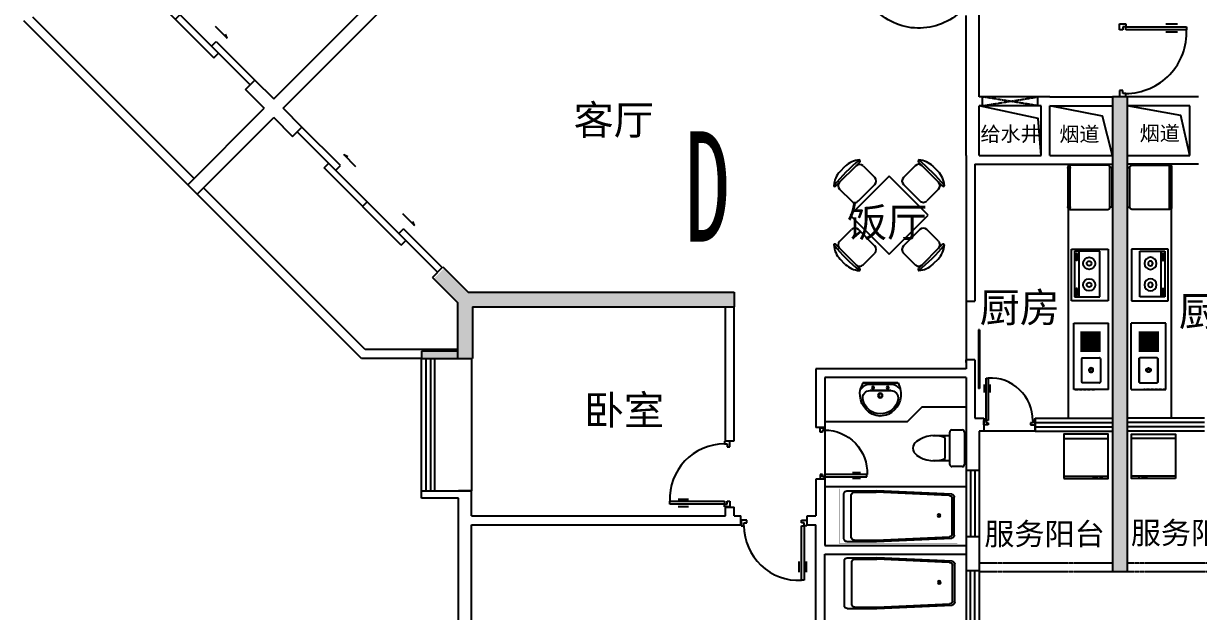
# Model space of a CAD drawing. Header units: millimetres. Extents: x 1418 to 72131, y 781 to 47600.
# Drawn here: x 17789 to 33759, y 11995 to 19986 of the extents above; entities that cross this region are included whole.
import ezdxf
from ezdxf.enums import TextEntityAlignment as Align

# ---------------------------------------------------------------- set-up
doc = ezdxf.new("R2010")
doc.units = ezdxf.units.MM
doc.linetypes.add('DOTE', pattern=[2.42, 2, -0.2, 0.02, -0.2])
doc.linetypes.add('HIDDEN', pattern=[0.375, 0.25, -0.125])
for name, color, linetype in [('BALCONY', 2, 'Continuous'), ('DIM', 15, 'Continuous'), ('DOTE', 1, 'DOTE'), ('JG', 6, 'Continuous'), ('K', 2, 'Continuous'), ('PUB_DIM', 3, 'Continuous'), ('PUB_H', 13, 'Continuous'), ('PUB_TEXT', 7, 'Continuous'), ('TOILET', 7, 'Continuous'), ('TOTHER', 7, 'Continuous'), ('W', 2, 'Continuous'), ('WALL', 4, 'Continuous'), ('WINDOW', 5, 'Continuous'), ('WINDOW_TEXT', 7, 'Continuous'), ('XL', 7, 'HIDDEN')]:
    doc.layers.add(name, color=color, linetype=linetype)
doc.styles.add('-黑体', font='simhei.ttf')
doc.styles.add('DIM_FONT', font='SIMPLEX.shx', dxfattribs={"width": 0.8})
doc.styles.add('SIMPLEX', font='SIMPLEX.SHX')
doc.styles.get("Standard").update_dxf_attribs({"font": 'arial.ttf'})

# ---------------------------------------------------------------- blocks, each defined once
blk = doc.blocks.new('_WBLK')
for p, q in [((-0.5, 0.5), (0.5, 0.5)), ((0.5, 0.1667), (-0.5, 0.1667)), ((0.5, -0.1667), (-0.5, -0.1667)), ((-0.5, -0.5), (0.5, -0.5))]:
    blk.add_line(p, q)
at = {"layer": 'WINDOW_TEXT', "style": 'SIMPLEX', "flags": 9}
blk.add_attdef('A', text='', height=1, dxfattribs=at).set_placement((0, 1.5), align=Align.MIDDLE)
blk = doc.blocks.new('C')
at = {"layer": 'WALL'}
for p, q in [((-100, 0), (0, 0)), ((-100, -500), (-100, 0)), ((0, 0), (0, -680)), ((1900, 0), (1800, 0)), ((1800, 0), (1800, -680)), ((1900, -500), (1900, 0))]:
    blk.add_line(p, q, dxfattribs=at)
at = {"layer": 'W', "xscale": 1800, "yscale": 180, "zscale": 1800, "rotation": 180}
blk.add_blockref('_WBLK', (900, -90), dxfattribs=at)
blk = doc.blocks.new('_B1HAF')
for p, q in [((-0.275, 0.5), (0.275, 0.5)), ((-0.275, 0.5), (-0.275, 0)), ((0, 0.5), (0, 0)), ((0.275, 0.5), (0.275, 0)), ((-0.5, 0), (0.5, 0)), ((-0.225, 0), (-0.225, -0.5)), ((0.225, 0), (0.225, -0.5)), ((-0.5, -0.5), (-0.225, -0.5)), ((0.225, -0.5), (0.5, -0.5)), ((-0.2522, -1.2642), (-0.2314, -1.3786)), ((-0.1667, -1.2642), (-0.2522, -1.2642)), ((0.1667, -1.2642), (0.2522, -1.2642)), ((0.2522, -1.2642), (0.2314, -1.3786))]:
    blk.add_line(p, q)
blk = doc.blocks.new('80122165822128')
for p, q in [((-450, 90), (450, 90)), ((-450, 29.7), (450, 29.7)), ((-450, -29.7), (450, -29.7)), ((-450, -90), (450, -90))]:
    blk.add_line(p, q)
at = {"style": 'SIMPLEX', "flags": 9}
blk.add_attdef('A', text='', height=1, dxfattribs=at).set_placement((0, 0), align=Align.MIDDLE)
blk = doc.blocks.new('M_A23MCU')
for p, q in [((-0.454, 0.081), (-0.454, 0.905)), ((-0.454, 0.905), (-0.413, 0.905)), ((-0.413, 0.905), (-0.413, 0.081)), ((-0.489, 0.782), (-0.489, 0.624)), ((-0.378, 0.782), (-0.378, 0.624)), ((-0.495, -0.002), (-0.495, 0.081)), ((-0.495, 0.081), (-0.454, 0.081)), ((-0.413, 0.081), (-0.454, 0.081)), ((-0.454, 0.081), (-0.454, 0.039)), ((-0.454, 0.039), (-0.413, 0.039)), ((-0.413, 0.039), (-0.413, -0.002)), ((0.412, 0.039), (0.412, -0.002)), ((0.453, 0.039), (0.412, 0.039)), ((0.453, 0.081), (0.453, 0.039)), ((0.494, 0.081), (0.453, 0.081)), ((0.494, -0.002), (0.494, 0.081)), ((-0.413, -0.002), (-0.495, -0.002)), ((-0.495, -0.002), (-0.495, -0.002)), ((0.412, -0.002), (0.494, -0.002)), ((0.494, -0.002), (0.494, -0.002))]:
    blk.add_line(p, q)
blk.add_arc((-0.372, 0.082), 0.825, 359.9283, 92.866)
blk = doc.blocks.new('_E4MQF')
at = {"layer": 'PUB_DIM'}
for p, q in [((-600, 541), (0, 541)), ((-600, 31), (0, 31))]:
    blk.add_line(p, q, dxfattribs=at)
for points in [[(-600, 0), (0, 0), (0, 600), (-600, 600)], [(-205, 22), (-205, 6), (-149, 6), (-149, 22)]]:
    blk.add_lwpolyline(points, close=True, dxfattribs=at)
blk.add_circle((-95, 17), 9.03, dxfattribs=at)
at = {"style": 'DIM_FONT', "width": 0.8, "flags": 9}
for tag in ['XSIZE', 'YSIZE']:
    blk.add_attdef(tag, (0, 0), '', height=0.5, dxfattribs=at)
blk = doc.blocks.new('M_E10')
for p, q in [((-740, -70), (-740, -680)), ((-700, -30), (-302, -30)), ((-640, -90), (-640, -660)), ((-600, -50), (-300, -50)), ((-300, -50), (695, -96)), ((-298, -30), (724, -76)), ((730, -136), (730, -614)), ((760, -116), (760, -634)), ((-700, -720), (-302, -720)), ((-600, -700), (-300, -700)), ((695, -654), (-300, -700)), ((685, -654), (-300, -700)), ((724, -674), (-298, -720))]:
    blk.add_line(p, q)
at = {"const_width": 1.5}
for points in [[(-800, 0), (800, 0)], [(-800, -750), (-800, 0)], [(800, 0), (800, -750)], [(800, -750), (-800, -750)]]:
    blk.add_lwpolyline(points, dxfattribs=at)
for radius in [20, 16]:
    blk.add_circle((550, -386), radius)
for centre, start, end in [((-700, -70), 90, 180), ((-600, -90), 90, 180), ((-302, -70), 83.7966, 90), ((690, -136), 0, 83.3675), ((720, -116), 0, 83.7966), ((690, -614), 276.6325, 0), ((720, -634), 276.2034, 0), ((-700, -680), 180, 270), ((-600, -660), 180, 270), ((-302, -680), 270, 276.2034)]:
    blk.add_arc(centre, 40, start, end)
at = {"width": 0.8, "flags": 9}
for tag in ['XSIZE', 'YSIZE']:
    blk.add_attdef(tag, (0, 0), '', height=0.5, dxfattribs=at)
blk = doc.blocks.new('M_E6')
for p, q in [((240, 0), (-240, 0)), ((-237, 0), (239, 0)), ((240, 0), (270, -79)), ((-213, -36), (-271, -91)), ((-240, 0), (-270, -79)), ((-179, -23), (181, -23)), ((141, -105), (-141, -105)), ((-141, -105), (141, -105)), ((217, -37), (274, -95))]:
    blk.add_line(p, q)
for centre, radius in [((-99, -65), 16.3), ((2, -172), 31.6), ((2, -172), 23), ((101, -65), 16.3)]:
    blk.add_circle(centre, radius)
for centre, radius, start, end in [((28, -152), 307, 166.1751, 244.7296), ((-141, -205), 100, 90, 190.5602), ((-179, -73), 50, 90, 133.181), ((-28, -152), 307, 297.0639, 13.8249), ((141, -205), 100, 349.4398, 90), ((181, -73), 50, 44.5607, 90), ((0, -179), 243, 190.5602, 349.4398), ((0, -201), 250, 245.8071, 296.4628), ((28, -152), 307, 266.589, 266.5936)]:
    blk.add_arc(centre, radius, start, end)
at = {"width": 0.8, "flags": 9}
for tag in ['XSIZE', 'YSIZE']:
    blk.add_attdef(tag, (0, 0), '', height=0.5, dxfattribs=at)
blk = doc.blocks.new('M_C31TFZ')
for p, q in [((-729, 395), (-404, 720)), ((-672, 593), (-602, 663)), ((-359, 669), (-200, 510)), ((348, 669), (189, 510)), ((393, 721), (718, 395)), ((591, 664), (661, 594)), ((-5, 527), (-536, -3)), ((525, -3), (-5, 527)), ((-678, 351), (-518, 192)), ((-423, 192), (-200, 415)), ((189, 415), (412, 192)), ((667, 351), (508, 192)), ((-536, -3), (-5, -533)), ((-5, -533), (525, -3)), ((-677, -357), (-518, -198)), ((-200, -421), (-423, -198)), ((412, -198), (190, -420)), ((667, -357), (508, -198)), ((-403, -726), (-729, -401)), ((718, -401), (393, -726)), ((-602, -670), (-672, -599)), ((-359, -675), (-200, -516)), ((349, -675), (190, -516)), ((661, -599), (591, -669))]:
    blk.add_line(p, q)
for centre, radius, start, end in [((1327, -1336), 2713, 129.8023, 140.1977), ((-386, 434), 316, 94.2735, 133.2349), ((-407, 621), 67.5, 45, 135), ((-408, 738), 10, 22.33, 94.2735), ((-418, 734), 20, 315, 22.33), ((396, 622), 67.5, 45, 135), ((407, 735), 20, 157.67, 225), ((398, 738), 10, 85.7265, 157.67), ((-1338, -1336), 2713, 39.8023, 50.1977), ((375, 434), 316, 46.7651, 85.7265), ((-442, 377), 316, 136.7651, 175.7265), ((-248, 462), 67.5, 315, 45), ((237, 462), 67.5, 135, 225), ((431, 377), 316, 4.2735, 43.2349), ((-747, 400), 10, 175.7265, 247.67), ((-743, 409), 20, 247.67, 315), ((-630, 399), 67.5, 135, 225), ((619, 399), 67.5, 315, 45), ((732, 409), 20, 225, 292.33), ((736, 400), 10, 292.33, 4.2735), ((-471, 239), 67.5, 225, 315), ((460, 240), 67.5, 225, 315), ((-471, -246), 67.5, 45, 135), ((460, -245), 67.5, 45, 135), ((-747, -406), 10, 112.33, 184.2735), ((-442, -383), 316, 184.2735, 223.2349), ((1328, 1330), 2713, 219.8023, 230.1977), ((-743, -415), 20, 45, 112.33), ((-630, -405), 67.5, 135, 225), ((-248, -468), 67.5, 315, 45), ((237, -468), 67.5, 135, 225), ((-1338, 1330), 2713, 309.8023, 320.1977), ((431, -383), 316, 316.7651, 355.7265), ((619, -405), 67.5, 315, 45), ((732, -415), 20, 67.67, 135), ((736, -406), 10, 355.7265, 67.67), ((-385, -440), 316, 226.7651, 265.7265), ((-407, -627), 67.5, 225, 315), ((-408, -744), 10, 265.7265, 337.67), ((-418, -741), 20, 337.67, 45), ((396, -627), 67.5, 225, 315), ((407, -740), 20, 135, 202.33), ((398, -744), 10, 202.33, 274.2735), ((375, -439), 316, 274.2735, 313.2349)]:
    blk.add_arc(centre, radius, start, end)
at = {"width": 0.8, "flags": 9}
for tag in ['XSIZE', 'YSIZE']:
    blk.add_attdef(tag, (0, 0), '', height=0.5, dxfattribs=at)
blk = doc.blocks.new('M_E24TTP')
at = {"layer": 'TOILET', "color": 7}
for p, q in [((-170, 200), (-170, 430)), ((170, 200), (170, 430)), ((-250, 30), (-250, 170)), ((-220, 200), (220, 200)), ((-140, 260), (140, 260)), ((250, 170), (250, 30)), ((220, 0), (-220, 0))]:
    blk.add_line(p, q, dxfattribs=at)
for centre, radius, start, end in [((227, 413), 398, 143.3619, 202.5495), ((0, 590), 110, 33.4509, 146.5491), ((-227, 413), 398, 337.4505, 36.6381), ((-220, 170), 30, 90, 180), ((220, 170), 30, 0, 90), ((-220, 30), 30, 180, 270), ((220, 30), 30, 270, 0)]:
    blk.add_arc(centre, radius, start, end, dxfattribs=at)
at = {"style": 'DIM_FONT', "width": 0.8, "flags": 9}
for tag in ['XSIZE', 'YSIZE']:
    blk.add_attdef(tag, (0, 0), '', height=0.5, dxfattribs=at)
blk = doc.blocks.new('M_E19')
for p, q in [((-323, -113), (-323, -456)), ((299, -113), (-323, -113)), ((299, -456), (299, -113)), ((-323, -400), (299, -400)), ((-323, -456), (299, -456)), ((-291, -422), (-291, -434)), ((-216, -432), (-280, -432)), ((-280, -432), (-280, -448)), ((-280, -448), (-216, -448)), ((-216, -448), (-216, -432)), ((-199, -423), (-199, -434)), ((182, -422), (182, -434)), ((193, -432), (193, -448)), ((257, -432), (193, -432)), ((193, -448), (257, -448)), ((257, -448), (257, -432)), ((274, -423), (274, -434))]:
    blk.add_line(p, q)
for points in [[(-199, -423, 0.259034), (-201, -420, 0.076276), (-213, -415, 0.036515), (-226, -412, 0.026615), (-245, -411, 0.026615), (-264, -412, 0.036515), (-277, -415, 0.076276), (-289, -420, 0.259034), (-291, -423, 0.078462), (-291, -424, 0.056762)], [(-199, -434, 0.259034), (-201, -430, 0.076276), (-213, -425, 0.036515), (-226, -423, 0.026615), (-245, -422, 0.026615), (-264, -423, 0.036515), (-277, -425, 0.076276), (-289, -430, 0.259034), (-291, -434, 0.259034), (-289, -437, 0.056762), (-280, -441, 0.036515)], [(-216, -443, 0.008736), (-213, -442, 0.076276), (-201, -437, 0.259034), (-199, -434, 0.259034)], [(274, -423, 0.259034), (272, -420, 0.076276), (260, -415, 0.036515), (247, -412, 0.026615), (228, -411, 0.026615), (209, -412, 0.036515), (196, -415, 0.076276), (184, -420, 0.259034), (182, -423, 0.078462), (182, -424, 0.056762)], [(274, -434, 0.259034), (272, -430, 0.076276), (260, -425, 0.036515), (247, -423, 0.026615), (228, -422, 0.026615), (209, -423, 0.036515), (196, -425, 0.076276), (184, -430, 0.259034), (182, -434, 0.259034), (184, -437, 0.056762), (193, -441, 0.036515)], [(257, -443, 0.008736), (260, -442, 0.076276), (272, -437, 0.259034), (274, -434, 0.259034)]]:
    blk.add_lwpolyline(points, format="xyb")
at = {"layer": 'TOTHER', "linetype": 'Continuous'}
for p, q in [((-350, 0), (350, 0)), ((-350, -500), (-350, 0)), ((350, 0), (350, -500)), ((350, -500), (-350, -500))]:
    blk.add_line(p, q, dxfattribs=at)
for centre, radius in [((-158, -259), 82.5), ((-158, -259), 31.6), ((134, -259), 82.5), ((134, -259), 31.6)]:
    blk.add_circle(centre, radius, dxfattribs=at)
at = {"width": 0.8, "flags": 9}
for tag in ['XSIZE', 'YSIZE']:
    blk.add_attdef(tag, (0, 0), '', height=0.5, dxfattribs=at)
blk = doc.blocks.new('_E1KUH')
at = {"layer": 'BALCONY'}
for p, q in [((-289, 236), (-289, -304)), ((251, 266), (-259, 266)), ((-259, -334), (-259, 266)), ((311, 236), (281, 236)), ((281, -304), (281, 236)), ((311, -304), (311, 236)), ((311, -304), (281, -304)), ((-259, -334), (251, -334))]:
    blk.add_line(p, q, dxfattribs=at)
for centre in [(-274, 233), (-274, -301)]:
    blk.add_circle(centre, 15, dxfattribs=at)
for centre, start, end in [((-259, 236), 90, 180), ((251, 236), 360, 90), ((-259, -304), 180, 270), ((251, -304), 270, 0)]:
    blk.add_arc(centre, 30, start, end, dxfattribs=at)
at = {"style": 'DIM_FONT', "width": 0.8, "flags": 9}
for tag in ['XSIZE', 'YSIZE']:
    blk.add_attdef(tag, (0, 0), '', height=0.5, dxfattribs=at)
blk = doc.blocks.new('80122140438700')
for p, q in [((-525, 90), (525, 90)), ((-525, 29.7), (525, 29.7)), ((-525, -29.7), (525, -29.7)), ((-525, -90), (525, -90))]:
    blk.add_line(p, q)
at = {"style": 'SIMPLEX', "flags": 9}
blk.add_attdef('A', text='', height=1, dxfattribs=at).set_placement((0, 0), align=Align.MIDDLE)
blk = doc.blocks.new('M_E16')
for p, q in [((-359, -351), (-359, -119)), ((-347, -107), (-34, -107)), ((-22, -119), (-22, -351)), ((63, -103), (336, -103)), ((63, -132), (336, -132)), ((63, -153), (336, -153)), ((63, -182), (336, -182)), ((63, -203), (336, -203)), ((63, -232), (336, -232)), ((63, -253), (336, -253)), ((63, -282), (336, -282)), ((63, -303), (336, -303)), ((-34, -363), (-347, -363)), ((63, -332), (336, -332)), ((63, -353), (336, -353))]:
    blk.add_line(p, q)
for points, const_width in [([(-353, -95), (-370, -113)], 1.91), ([(-370, -357), (-370, -113)], 2), ([(-353, -95), (-28, -95)], 1.8), ([(-10, -113), (-28, -95)], 1.91), ([(-10, -113), (-10, -357)], 2), ([(-370, -357), (-353, -375)], 1.91), ([(-28, -375), (-353, -375)], 1.8), ([(-28, -375), (-10, -357)], 1.91)]:
    blk.add_lwpolyline(points, dxfattribs=dict(const_width=const_width))
for points in [[(-347, -107), (-351, -108), (-354, -110), (-357, -113), (-358, -117), (-359, -119)], [(-22, -119), (-23, -115), (-25, -111), (-28, -109), (-32, -107), (-34, -107)], [(-216, -235), (-215, -245), (-209, -255), (-202, -261), (-192, -265), (-182, -265), (-172, -261), (-164, -255), (-159, -245), (-157, -235), (-159, -225), (-164, -215), (-172, -209), (-182, -205), (-192, -205), (-202, -209), (-209, -215), (-215, -225), (-216, -235)], [(-206, -235), (-205, -242), (-201, -248), (-196, -252), (-190, -254), (-183, -254), (-177, -252), (-172, -248), (-169, -242), (-168, -235), (-169, -228), (-172, -222), (-177, -218), (-183, -215), (-190, -215), (-196, -218), (-201, -222), (-205, -228), (-206, -235)], [(-359, -351), (-358, -355), (-356, -358), (-353, -361), (-349, -363), (-347, -363)], [(-34, -363), (-30, -362), (-26, -360), (-24, -357), (-22, -353), (-22, -351)]]:
    blk.add_lwpolyline(points)
at = {"layer": 'TOTHER', "linetype": 'Continuous'}
for p, q in [((-450, 0), (450, 0)), ((-450, -471), (-450, 0)), ((450, 0), (450, -471)), ((-450, -471), (450, -471))]:
    blk.add_line(p, q, dxfattribs=at)
at = {"layer": 'TOTHER', "linetype": 'HIDDEN'}
blk.add_line((-450, 0), (-450, -300), dxfattribs=at)
at = {"width": 0.8, "flags": 9}
for tag in ['XSIZE', 'YSIZE']:
    blk.add_attdef(tag, (0, 0), '', height=0.5, dxfattribs=at)
blk = doc.blocks.new('M_A13ZTG')
for p, q in [((-0.502, 0.208), (0.498, 0.208)), ((-0.502, 0.208), (-0.502, 0.19)), ((0.498, 0.208), (0.498, 0.19)), ((-0.502, 0.19), (0.498, 0.19))]:
    blk.add_line(p, q)
blk = doc.blocks.new('A$C240679E1')
for p, q in [((31170.9, 11872.6), (29360.9, 11872.6)), ((33180.9, 11872.6), (31370.9, 11872.6)), ((33180.9, 11752.6), (29360.9, 11752.6))]:
    blk.add_line(p, q)
at = {"layer": 'BALCONY'}
for p, q in [((16370.9, 19246.1), (18604.2, 17013.3)), ((16490.9, 19295.8), (18689.1, 17098.2)), ((21014, 14772.6), (18816.4, 16970.9)), ((20964.3, 14652.6), (18731.5, 16886)), ((22270.9, 14772.6), (21014, 14772.6)), ((21780.9, 14652.6), (20964.3, 14652.6))]:
    blk.add_line(p, q, dxfattribs=at)
at = {"layer": 'DIM'}
for points in [[(30200.9, 17412.6), (30163.2, 17912.5), (29360.9, 18087.6)], [(31170.9, 17412.6), (31035.5, 17946.8), (30320.9, 18087.6)], [(32220.9, 17412.6), (32100.4, 17954.3), (31370.9, 18087.6)]]:
    blk.add_lwpolyline(points, dxfattribs=at)
at = {"layer": 'JG'}
for p, q in [((31170.9, 18207.6), (31170.9, 11752.6)), ((31370.9, 18207.6), (31170.9, 18207.6)), ((31370.9, 18207.6), (31370.9, 11752.6)), ((21927.5, 15754.5), (22068.9, 15896)), ((22068.9, 15896), (22412.3, 15552.6)), ((21927.5, 15754.5), (22270.9, 15411.2)), ((22412.3, 15552.6), (26030.9, 15552.6)), ((26030.9, 15552.6), (26030.9, 15352.6)), ((22270.9, 15411.2), (22270.9, 14652.6)), ((22470.9, 15352.6), (26030.9, 15352.6)), ((22470.9, 15352.6), (22470.9, 14652.6)), ((22270.9, 14652.6), (22470.9, 14652.6)), ((31370.9, 11752.6), (31170.9, 11752.6))]:
    blk.add_line(p, q, dxfattribs=at)
at = {"layer": 'K'}
for p, q in [((30570.9, 17292.6), (30570.9, 13842.6)), ((31970.9, 17292.6), (31970.9, 13842.6)), ((29180.9, 15432.6), (29180.9, 14632.6)), ((27260.9, 12912.6), (29180.9, 12912.6)), ((27260.9, 11992.6), (29180.9, 11992.6))]:
    blk.add_line(p, q, dxfattribs=at)
blk.add_lwpolyline([(29180.9, 13992.6), (28580.1, 13992.6), (28380.1, 13792.6), (27260.9, 13792.6)], dxfattribs=at)
at = {"layer": 'PUB_H'}
for points in [[(31370.9, 18207.6), (31370.9, 11752.6), (31170.9, 18207.6), (31170.9, 11752.6)], [(22088, 15876.9), (22412.3, 15552.6), (21946.6, 15735.5), (22270.9, 15411.2)], [(22412.3, 15552.6), (22470.9, 15352.6), (22270.9, 15411.2), (22270.9, 14652.6)], [(26030.9, 15552.6), (26030.9, 15352.6), (22412.3, 15552.6), (22470.9, 15352.6)], [(22470.9, 15352.6), (22470.9, 14652.6), (22270.9, 14652.6)], [(21780.9, 14652.6), (21780.9, 14752.6), (22270.9, 14652.6), (22270.9, 14752.6)]]:
    blk.add_solid(points, dxfattribs=at)
at = {"layer": 'WALL'}
for p, q in [((19770.9, 18179.9), (23287.1, 21696.2)), ((19770.9, 18179.9), (23287.1, 21696.2)), ((19898.1, 18052.6), (23414.4, 21568.9)), ((19898.1, 18052.6), (23414.4, 21568.9)), ((29360.9, 18207.6), (29360.9, 19389.9)), ((29180.9, 17412.6), (29180.9, 19315.4)), ((19389, 18307.2), (19516.3, 18434.5)), ((19389, 18307.2), (19516.3, 18434.5)), ((19770.9, 18179.9), (19516.3, 18434.5)), ((19516.3, 18434.5), (19770.9, 18179.9)), ((19643.6, 18052.6), (19389, 18307.2)), ((19389, 18307.2), (19643.6, 18052.6)), ((30320.9, 18207.6), (29360.9, 18207.6)), ((29405.9, 18087.6), (29405.9, 18207.6)), ((30155.9, 18087.6), (30155.9, 18207.6)), ((30320.9, 18207.6), (31180.9, 18207.6)), ((31360.9, 18207.6), (31180.9, 18207.6)), ((31180.9, 18207.6), (31180.9, 18207.6)), ((31360.9, 18207.6), (31360.9, 18207.6)), ((32340.9, 18207.6), (31370.9, 18207.6)), ((18604.2, 17013.3), (19643.6, 18052.6)), ((18604.3, 17013.3), (19643.6, 18052.6)), ((20152.7, 17798.1), (19898.1, 18052.6)), ((19898.1, 18052.6), (20152.7, 17798.1)), ((29360.9, 17412.6), (29360.9, 18087.6)), ((30200.9, 18087.6), (29360.9, 18087.6)), ((30200.9, 17412.6), (30200.9, 18087.6)), ((30320.9, 17412.6), (30320.9, 18087.6)), ((30320.9, 18087.6), (31180.9, 18087.6)), ((32220.9, 18087.6), (31370.9, 18087.6)), ((32220.9, 17412.6), (32220.9, 18087.6)), ((18731.5, 16886), (19770.9, 17925.4)), ((18731.5, 16886), (19770.9, 17925.4)), ((20025.4, 17670.8), (19770.9, 17925.4)), ((19770.9, 17925.4), (20025.4, 17670.8)), ((20025.4, 17670.8), (20152.7, 17798.1)), ((20025.4, 17670.8), (20152.7, 17798.1)), ((29180.9, 17412.6), (29180.9, 15432.6)), ((29360.9, 17412.6), (30200.9, 17412.6)), ((30320.9, 17412.6), (31170.9, 17412.6)), ((31370.9, 17412.6), (32220.9, 17412.6)), ((29300.9, 17292.6), (29300.9, 15432.6)), ((29300.9, 17292.6), (31170.9, 17292.6)), ((32340.9, 17292.6), (31370.9, 17292.6)), ((18726.9, 16890.7), (18604.3, 17013.3)), ((18608.9, 17008.7), (18731.5, 16886.1)), ((25910.9, 13532.6), (25910.9, 15352.6)), ((26030.9, 13532.6), (26030.9, 15352.6)), ((29180.9, 15432.6), (29300.9, 15432.6)), ((22460.9, 14652.6), (22460.9, 14652.6)), ((29180.9, 14596.4), (29180.9, 14632.6)), ((29300.9, 14632.6), (29180.9, 14632.6)), ((29180.9, 14632.6), (29180.9, 14512.6)), ((29300.9, 14632.6), (29300.9, 13842.6)), ((29180.9, 14512.6), (27140.9, 14512.6)), ((27140.9, 14512.6), (27140.9, 13712.6)), ((29180.9, 14392.6), (27260.9, 14392.6)), ((27260.9, 14392.6), (27260.9, 13712.6)), ((29180.9, 14392.6), (29180.9, 14352.6)), ((29180.9, 14392.6), (29180.9, 13132.6)), ((29300.9, 13842.6), (29420.9, 13842.6)), ((29420.9, 13842.6), (29420.9, 13662.6)), ((30120.9, 13662.6), (30120.9, 13842.6)), ((30120.9, 13842.6), (30120.9, 13662.6)), ((27260.9, 13712.6), (27140.9, 13712.6)), ((29360.9, 13662.6), (29360.9, 13132.6)), ((29420.9, 13662.6), (29360.9, 13662.6)), ((25910.9, 13532.6), (26030.9, 13532.6)), ((29180.9, 13132.6), (29360.9, 13132.6)), ((27260.9, 13012.6), (27140.9, 13012.6)), ((27140.9, 13012.6), (27140.9, 12512.6)), ((27260.9, 13012.6), (27260.9, 12112.6)), ((22460.9, 12852.6), (22280.9, 12852.6)), ((22460.9, 12512.6), (22460.9, 12852.6)), ((22280.9, 11052.6), (22280.9, 12752.6)), ((25910.9, 12632.6), (26030.9, 12632.6)), ((25910.9, 12512.6), (25910.9, 12632.6)), ((26030.9, 12512.6), (26030.9, 12632.6)), ((22460.9, 12512.6), (25910.9, 12512.6)), ((26030.9, 12512.6), (26120.9, 12512.6)), ((26120.9, 12392.6), (26120.9, 12512.6)), ((27020.9, 12392.6), (27020.9, 12512.6)), ((27020.9, 12512.6), (27140.9, 12512.6)), ((22460.9, 12392.6), (26120.9, 12392.6)), ((22460.9, 10952.6), (22460.9, 12392.6)), ((27020.9, 12392.6), (27140.9, 12392.6)), ((27140.9, 10344.8), (27140.9, 12392.6)), ((29180.9, 12232.6), (29360.9, 12232.6)), ((29180.9, 12232.6), (29180.9, 12112.6)), ((29180.9, 12152.6), (29180.9, 11772.6)), ((29360.9, 12232.6), (29360.9, 11772.6)), ((27260.9, 12112.6), (29180.9, 12112.6)), ((27260.9, 11992.6), (29180.9, 11992.6)), ((27260.9, 10344.8), (27260.9, 11992.6)), ((29180.9, 11772.6), (29180.9, 11772.6)), ((29180.9, 11772.6), (29360.9, 11772.6))]:
    blk.add_line(p, q, dxfattribs=at)
at = {"layer": 'WINDOW'}
for p, q in [((27260.9, 13712.6), (27260.9, 13012.6)), ((30120.9, 13662.6), (29420.9, 13662.6))]:
    blk.add_line(p, q, dxfattribs=at)
blk.add_lwpolyline([(22460.9, 14652.6), (22460.9, 12852.6)], dxfattribs=at)
at = {"layer": 'XL'}
for p, q in [((30155.9, 18087.6), (29405.9, 18207.6)), ((29405.9, 18087.6), (30155.9, 18207.6))]:
    blk.add_line(p, q, dxfattribs=at)
at = {"layer": 'K'}
blk.add_blockref('M_C31TFZ', (28140.8, 16601.6), dxfattribs=at)
for name, p, rotation in [('M_E19', (31113.1, 15786.9), 270.0000000000012), ('M_E16', (30645.9, 14681.5), 89.9999999999988), ('M_E24TTP', (29159.1, 13432.1), 89.95287721975157)]:
    blk.add_blockref(name, p, dxfattribs=dict(at, rotation=rotation))
at = {"layer": 'K', "xscale": -1}
for name, p, rotation in [('M_E19', (31428.6, 15786.9), 90.0000000000012), ('M_E16', (31895.8, 14681.5), 269.9999999999988), ('M_E10', (28261.8, 12133.9), 179.9999999999988), ('M_E10', (28267.2, 11223.7), 179.9999999999988)]:
    blk.add_blockref(name, p, dxfattribs=dict(at, rotation=rotation))
blk.add_blockref('M_E6', (28017.7, 14321.1), dxfattribs=at)
at = {"layer": 'PUB_DIM', "rotation": 1.199040866595169e-12}
blk.add_blockref('_E1KUH', (30855, 17013.3), dxfattribs=at)
at = {"layer": 'PUB_DIM', "xscale": -1, "rotation": 359.9999999999988}
blk.add_blockref('_E1KUH', (31686.7, 17013.3), dxfattribs=at)
at = {"layer": 'PUB_H'}
blk.add_blockref('_E4MQF', (31111.8, 13021.7), dxfattribs=at)
at = {"layer": 'PUB_H', "xscale": -1}
blk.add_blockref('_E4MQF', (31429.9, 13021.7), dxfattribs=at)
at = {"layer": 'WINDOW'}
for name, p, xscale, yscale, zscale, rotation in [('_B1HAF', (18498.1, 19325.4), -2700, 179.9999999999326, 2700, 134.9999999999999), ('M_A23MCU', (28861.9, 19761.6), 1000, -1000, 1000, 315.0000000000012), ('M_A23MCU', (31270.9, 18707.6), -1000, -1000, 1000, 90.0000000000012), ('_B1HAF', (21043.6, 16779.9), 2700, 179.9999999999326, 2700, 135.0000000000013), ('M_A13ZTG', (29196.7, 14642.2), -800, -800, 800, 90.0000000000012), ('M_A23MCU', (29770.9, 13752.6), 700, 700, 700, 1.199040866595169e-12), ('M_A23MCU', (27200.9, 13362.6), -700, 700, 700, 270.0000000000012), ('M_A23MCU', (25970.9, 13082.6), -900, -900, 900, 270.0000000000012), ('M_A23MCU', (26570.9, 12452.6), 900, 900, 900, 180), ('_WBLK', (29270.9, 11322.6), 900, 180, 900, 270.0000000000012)]:
    blk.add_blockref(name, p, dxfattribs=dict(at, xscale=xscale, yscale=yscale, zscale=zscale, rotation=rotation))
at = {"layer": 'WINDOW', "xscale": -1}
for name, p, rotation in [('C', (21780.9, 14652.6), 90.00000000000057), ('80122140438700', (30645.9, 13752.6), 180.0000000000012), ('80122165822128', (29270.9, 12682.6), 90.0000000000012)]:
    blk.add_blockref(name, p, dxfattribs=dict(at, rotation=rotation))
at = {"layer": 'WINDOW', "rotation": 180.0000000000012}
blk.add_blockref('80122140438700', (31895.9, 13752.6), dxfattribs=at)
at = {"style": '-黑体'}
for s, height, p in [('客厅', 400, (23847, 17694)), ('饭厅', 400, (27563.1, 16305.2)), ('厨房', 400, (29366.2, 15146.2)), ('厨房', 400, (32072.5, 15093.9)), ('卧室', 400, (23986.9, 13750.4)), ('服务阳台', 300, (29429.6, 12118.1)), ('服务阳台', 300, (31420.5, 12132.3))]:
    blk.add_text(s, height=height, dxfattribs=at).set_placement(p)
at = {"layer": 'PUB_TEXT', "style": '-黑体', "width": 0.6}
blk.add_text('D', height=1500, dxfattribs=at).set_placement((25359.3, 16239.9))
at = {"layer": 'PUB_TEXT', "style": '-黑体'}
for s, p in [('给水井', (29376.7, 17604)), ('烟道', (30449.2, 17601.1)), ('烟道', (31540.5, 17612.6))]:
    blk.add_text(s, height=200, dxfattribs=at).set_placement(p)

msp = doc.modelspace()

# ---------------------------------------------------------------- block references
at = {"layer": 'DOTE'}
msp.add_blockref('A$C240679E1', (1418, 781), dxfattribs=at)

doc.saveas('drawing.dxf')
